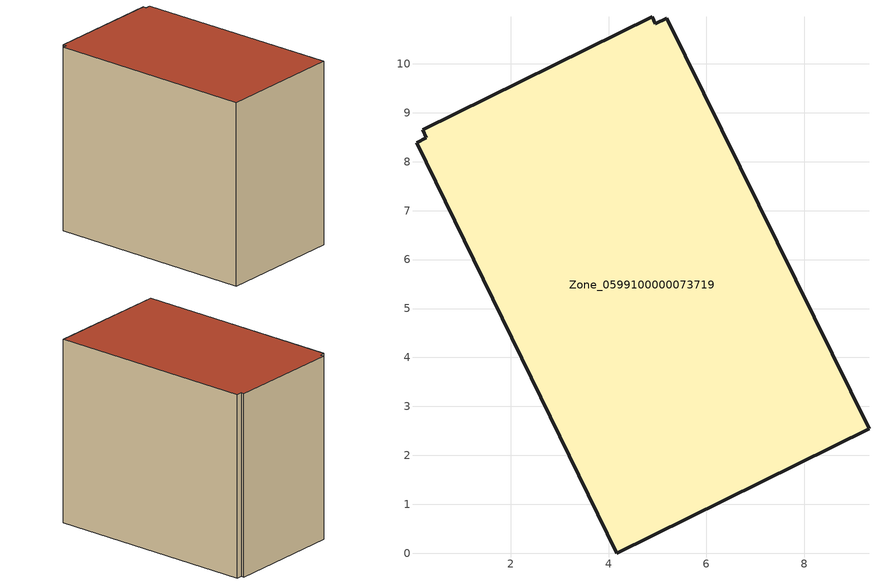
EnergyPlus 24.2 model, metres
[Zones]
Zone_0599100000073719
 floor ground (C_G): 0.21,8.65 4.9,10.96 4.96,10.82 5.19,10.93 9.32,2.54 4.17,0 0.08,8.39 0.27,8.49 z0.26
 wall outside (C_F): 9.32,2.54 5.19,10.93 4.96,10.82 4.9,10.96 0.21,8.65 0.27,8.49 0.08,8.39 4.17,0 9.32,2.54 z0.26:8.52
 roof outside (C_R): 4.9,10.96 0.21,8.65 0.27,8.49 0.08,8.39 4.17,0 9.32,2.54 5.19,10.93 4.96,10.82 z8.52
[BUILDING]
Pand.0599100000073719: North Axis=0; Terrain=City; Loads Convergence Tolerance Value=0.04; Temperature Convergence Tolerance Value=0.4; Solar Distribution=FullExterior; Maximum Number of Warmup Days=25; Minimum Number of Warmup Days=1
[Site:Location]
Rotterdam.The.Hague.AP_ZH_NLD Design_Conditions: Latitude=51.96; Longitude=4.45; Time Zone=1; Elevation=-4.5
[SITE:GROUNDTEMPERATURE:BUILDINGSURFACE]
18, 18, 18, 18, 18, 18, 18, 18, 18, 18, 18, 18
[MATERIAL] Thermal Absorptance=0.9; Solar Absorptance=0.7; Visible Absorptance=0.7
Name | Roughness | Thickness | Conductivity | Density | Specific Heat
G.TC.1965-1974 | MediumSmooth | 0.15 | 0.882353 | 540 | 1210
F.TC.1965-1974 | Rough | 0.3 | 0.697674 | 1920 | 840
R.TC.1965-1974 | MediumRough | 0.2 | 0.232558 | 1500 | 1000
[CONSTRUCTION]
C_G: G.TC.1965-1974
C_F: F.TC.1965-1974
C_R: R.TC.1965-1974
[ZONE]
Zone_0599100000073719: Type=1; Multiplier=1; Ceiling Height=Autocalculate; Volume=Autocalculate; Floor Area=autocalculate; Part of Total Floor Area=Yes
[ZONEINFILTRATION:DESIGNFLOWRATE]
Infil_Zone_0599100000073719: Zone or ZoneList or Space or SpaceList=Zone_0599100000073719; Schedule=AlwaysOn; Design Flow Rate Calculation Method=Flow/Area; Flow Rate per Floor Area=0.003; Constant Term Coefficient=1; Temperature Term Coefficient=0; Velocity Term Coefficient=0; Velocity Squared Term Coefficient=0
[HVACTEMPLATE:ZONE:IDEALLOADSAIRSYSTEM]
Zone_0599100000073719: Maximum Heating Supply Air Temperature=50; Minimum Cooling Supply Air Temperature=13; Maximum Heating Supply Air Humidity Ratio=0.0156; Minimum Cooling Supply Air Humidity Ratio=0.0077; Heating Limit=NoLimit; Cooling Limit=NoLimit; Dehumidification Control Type=ConstantSensibleHeatRatio; Cooling Sensible Heat Ratio=0.7; Dehumidification Setpoint=60; Humidification Control Type=None; Humidification Setpoint=30; Outdoor Air Method=None; Outdoor Air Flow Rate per Person=0.00944; Outdoor Air Flow Rate per Zone Floor Area=0; Outdoor Air Flow Rate per Zone=0; Demand Controlled Ventilation Type=None; Outdoor Air Economizer Type=NoEconomizer; Heat Recovery Type=None; Sensible Heat Recovery Effectiveness=0.7; Latent Heat Recovery Effectiveness=0.65
[ZONECONTROL:THERMOSTAT]
ThermostatControl_Zone_0599100000073719: Zone or ZoneList=Zone_0599100000073719; Control Type Schedule=DualSetpointControlType; Control 1=Thermostat_Zone_0599100000073719; Temperature Difference Between Cutout And Setpoint=0
[THERMOSTATSETPOINT:DUALSETPOINT]
Thermostat_Zone_0599100000073719: Heating Setpoint Temperature Schedule=HeatingSetpoint_Zone_0599100000073719; Cooling Setpoint Temperature Schedule=CoolingSetpoint_Zone_0599100000073719
[SCHEDULE:COMPACT]
HeatingSetpoint_Zone_0599100000073719: Through: 12/31, For: AllDays, Until: 24:00, 21
CoolingSetpoint_Zone_0599100000073719: Through: 12/31, For: AllDays, Until: 24:00, 24
DualSetpointControlType: Through: 12/31, For: AllDays, Until: 24:00, 4
AlwaysOn: Through: 12/31, For: AllDays, Until: 24:00, 1
